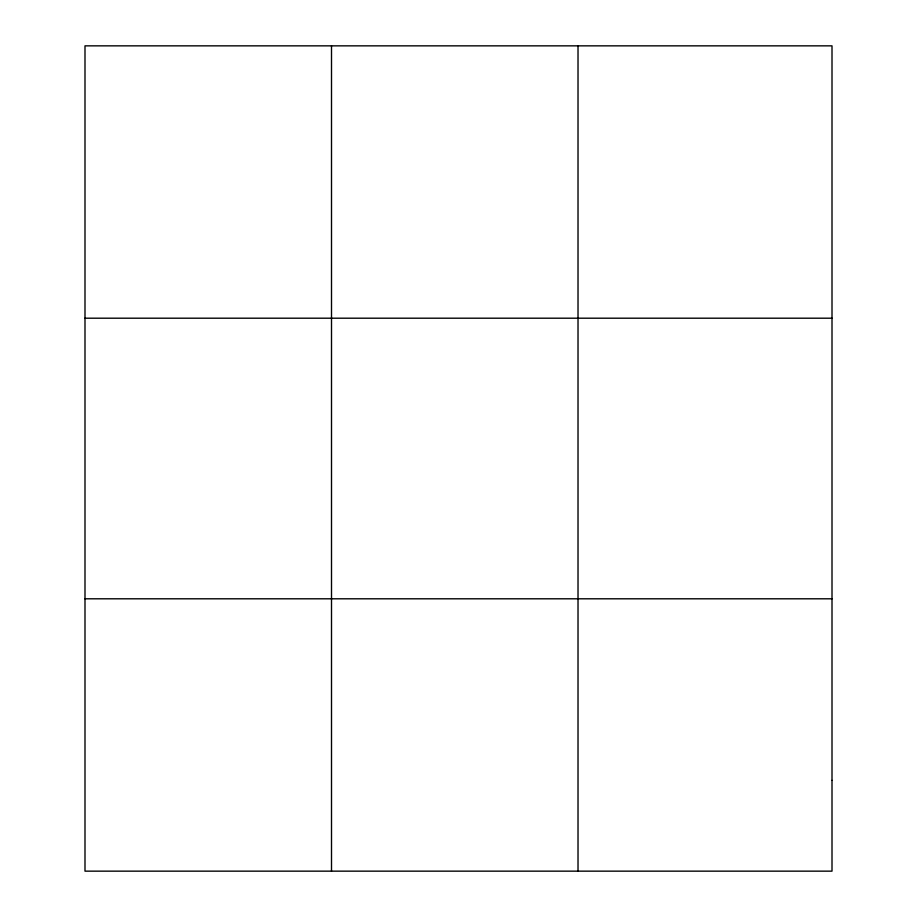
<?xml version="1.0" encoding="UTF-8"?>
<svg xmlns="http://www.w3.org/2000/svg" width="917" height="917" viewBox="0 0 917 917"><rect width="100%" height="100%" fill="white"/><g stroke="black" fill="none" stroke-linecap="round" stroke-linejoin="round"><path stroke-width="1.38" d="M331.507 45.85L331.507 871.15M578.019 45.85L578.019 871.15M84.994 318.199L832.006 318.199M84.994 598.801L832.006 598.801M832.006 780.367L832.006 871.15L84.994 871.15L84.994 45.85L832.006 45.85L832.006 780.367"/></g></svg>
